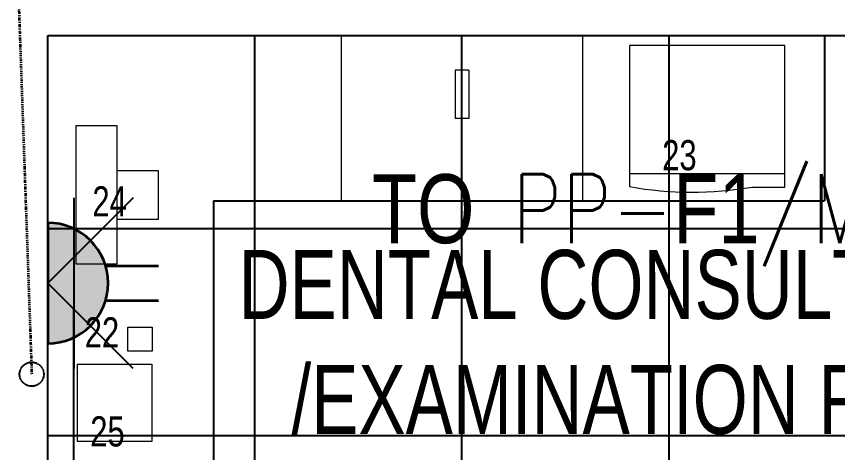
# Model space of a CAD drawing. Extents: x -178977 to 231842, y -29287 to 19916.
# Drawn here: x 29225 to 31604, y 3791 to 5055 of the extents above; entities that cross this region are included whole.
import ezdxf
from ezdxf import colors
from ezdxf.entities.mleader import LeaderData, LeaderLine
from ezdxf.enums import TextEntityAlignment as Align
from ezdxf.math import Vec2, Vec3

# ---------------------------------------------------------------- set-up
doc = ezdxf.new("R2010")
doc.units = 0
doc.header["$LTSCALE"] = 0.25
doc.linetypes.add('DASHDOT', pattern=[25.4, 12.7, -6.35, 0, -6.35])
doc.linetypes.add('HIDDEN', pattern=[9.525, 6.35, -3.175])
for name, color, linetype, lineweight in [('01-First Floor-FUR$0$72_EGR_BASE_TEXT', 252, 'Continuous', 5), ('01-First Floor-FUR$0$72_EGR_EQP_TAG', 142, 'Continuous', 5), ('01-First Floor-FUR$0$LOADING', 253, 'Continuous', 5), ('01-First Floor-FUR$0$Walls', 251, 'Continuous', 5), ('E-LITE-CIRC', 6, 'Continuous', 25), ('E-LITE-CLNG-CNDT', 6, 'DASHDOT', 35), ('E-LITE-EXIT-NUMB', 6, 'Continuous', 25), ('E-POWR-CLNG-CNDT', 6, 'DASHDOT', 35), ('E-POWR-FLOR-CNDT', 6, 'HIDDEN', 25), ('E-POWR-WALL @ 100', 4, 'Continuous', 35)]:
    doc.layers.add(name, color=color, linetype=linetype, lineweight=lineweight)
doc.layers.add('01-First Floor-FUR$0$FALSE CEILING', color=251, linetype='Continuous')
doc.styles.add('01-First Floor-FUR$0$X3G_ENTITY_257CFD', font='swisscl.ttf', dxfattribs={"height": 200})
doc.styles.add('01-First Floor-FUR$0$X3G_ENTITY_9EC9', font='swisscl.ttf', dxfattribs={"height": 0.2})
doc.styles.add('DC_SIMPLEX', font='SIMPLEX.shx', dxfattribs={"width": 0.7})

# ---------------------------------------------------------------- blocks, each defined once
blk = doc.blocks.new('01-First Floor-FUR$0$3-Wall-hung vitreous china basin -  Khroma - 327651xx0 - 327651000 White-4272088-4-Second Floor Level')
at = {"layer": '01-First Floor-FUR$0$LOADING'}
for p, q in [((475, 489.5), (-225, 489.5)), ((-225, 489.5), (-225, 10)), ((475, 10), (475, 489.5)), ((105, 250), (145, 250)), ((105, 110), (105, 250)), ((145, 110), (145, 250)), ((105, 110), (145, 110))]:
    blk.add_line(p, q, dxfattribs=at)
blk = doc.blocks.new('01-First Floor-FUR$0$D.110.51.53')
blk.add_lwpolyline([(285914, 4547), (286139, 4547), (286139, 4332), (285914, 4332), (285914, 4547)])
blk = doc.blocks.new('01-First Floor-FUR$0$D.111.03.06')
blk.add_lwpolyline([(292372, 3690), (292442, 3690), (292442, 3620), (292372, 3620), (292372, 3690)])
blk = doc.blocks.new('01-First Floor-FUR$0$D.122.06.11')
for points in [[(285783, 4268), (285783, 4268), (285783, 4388), (285713, 4388), (285643, 4388), (285643, 4268)], [(285513, 4148), (285913, 4148), (285913, 4268), (285513, 4268), (285513, 4148)]]:
    blk.add_lwpolyline(points)
blk = doc.blocks.new('01-First Floor-FUR$0$Dental Sterilizer')
at = {"layer": '01-First Floor-FUR$0$LOADING'}
for p, q in [((-40485.8, -32478.8, 0.1), (-40935.8, -32478.8, 0.1)), ((-40935.8, -32478.8, 0.1), (-40935.8, -32888.3, 0.1)), ((-40485.8, -32889.4, 0.1), (-40485.8, -32478.8, 0.1)), ((-40935.8, -32850.6, 0.1), (-40485.8, -32850.6, 0.1)), ((-40579.8, -32889.4, 0.1), (-40485.8, -32889.4, 0.1))]:
    blk.add_line(p, q, dxfattribs=at)
blk.add_arc((-40754.9, -31881.8, 0.1), 1022.7, 259.8109, 279.8595, dxfattribs=at)
blk = doc.blocks.new('01-First Floor-FUR')
at = {"layer": '01-First Floor-FUR$0$FALSE CEILING', "linetype": 'Continuous'}
for p, q in [((29915.6, 1440), (29915.6, 5000)), ((30515.6, 1440), (30515.6, 5000)), ((31115.6, 1440), (31115.6, 5000)), ((29315.6, 4440), (32976, 4440)), ((29315.6, 3840), (32976, 3840))]:
    blk.add_line(p, q, dxfattribs=at)
at = {"layer": '01-First Floor-FUR$0$FALSE CEILING'}
for p, q in [((31565.6, 5000, -0.1), (31565.6, 4520, -0.1)), ((29795.6, 4520, -0.1), (29795.6, 2619.1, -0.1)), ((29795.6, 4520, -0.1), (31565.6, 4520, -0.1))]:
    blk.add_line(p, q, dxfattribs=at)
blk.add_lwpolyline([(29315.6, 5000), (32976, 5000), (32976, 1440), (29315.6, 1440)], close=True, dxfattribs=at)
at = {"layer": '01-First Floor-FUR$0$LOADING'}
for p, q in [((31565.6, 5000, -0.1), (31565.6, 4520, -0.1)), ((29795.6, 4520, -0.1), (29795.6, 2619.1, -0.1)), ((29795.6, 4520, -0.1), (31565.6, 4520, -0.1))]:
    blk.add_line(p, q, dxfattribs=at)
at = {"layer": '01-First Floor-FUR$0$Walls'}
for p, q in [((29315.6, 2540), (29315.6, 5000)), ((29315.6, 5000), (32976, 5000))]:
    blk.add_line(p, q, dxfattribs=at)
at = {"layer": '01-First Floor-FUR$0$LOADING'}
for name, p, rotation in [('01-First Floor-FUR$0$3-Wall-hung vitreous china basin -  Khroma - 327651xx0 - 327651000 White-4272088-4-Second Floor Level', (30640.6, 5009.5, -0.1), 180), ('01-First Floor-FUR$0$D.122.06.11', (25249, 290250.4, -0.1), 270), ('01-First Floor-FUR$0$D.111.03.06', (25928, 296526.4, -0.1), 270), ('01-First Floor-FUR$0$D.110.51.53', (25070, 289961.4, -0.1), 270)]:
    blk.add_blockref(name, p, dxfattribs=dict(at, rotation=rotation))
blk.add_blockref('01-First Floor-FUR$0$Dental Sterilizer', (71936.8, 37449.9, -0.1), dxfattribs=at)
at = {"layer": '01-First Floor-FUR$0$72_EGR_BASE_TEXT', "insert": (31104.2, 4378.2), "char_height": 200, "width": 3270.33, "attachment_point": 2, "style": '01-First Floor-FUR$0$X3G_ENTITY_9EC9'}
blk.add_mtext('DENTAL CONSULTATION /EXAMINATION ROOM', dxfattribs=at)
at = {"layer": '01-First Floor-FUR$0$72_EGR_EQP_TAG', "char_height": 87.47, "attachment_point": 2, "style": '01-First Floor-FUR$0$X3G_ENTITY_257CFD'}
for s, insert in [('23', (31145.6, 4696.6, -0.1)), ('24', (29494.9, 4562.6, -0.2)), ('22', (29472.8, 4182.8, -0.3)), ('25', (29488.8, 3895.9, -0.2))]:
    blk.add_mtext(s, dxfattribs=dict(at, insert=insert))
blk = doc.blocks.new('*U83')
h = blk.add_hatch(color=253)
edge = h.paths.add_edge_path()
edge.add_line((-1.75, 0), (1.75, 0))
edge.add_arc((0, 0), 1.75, 180, 360, ccw=False)
for p, q in [((-0.5, -1.677), (-0.5, -3.211)), ((0.5, -1.677), (0.5, -3.211))]:
    blk.add_line(p, q)
blk.add_lwpolyline([(-1.75, 0, 1), (1.75, 0)], format="xyb", close=True)
at = {"layer": 'Defpoints'}
for p, q in [((-2.475, -2.475), (0, 0)), ((2.475, -2.475), (0, 0)), ((2.475, -0.758), (-2.475, -0.758))]:
    blk.add_line(p, q, dxfattribs=at)
at = {"layer": 'E-LITE-EXIT-NUMB', "style": 'DC_SIMPLEX', "width": 0.7, "flags": 8}
blk.add_attdef('TYPE', text='', height=2, rotation=360, dxfattribs=at).set_placement((-2.682, 5.238), align=Align.RIGHT)
blk.add_attdef('CIRCUIT', (2.682, 5.238), '', height=2, rotation=360, dxfattribs=at)
blk = doc.blocks.new('ARR0W')
at = {"color": 45}
blk.add_ellipse((0, 0), major_axis=(0.4, 0), ratio=0.4, dxfattribs=at)
at = {"color": 45, "ltscale": 0.5}
blk.add_solid([(-1.4, 0.167), (-0.4, 0), (-1.4, -0.167)], dxfattribs=at)

msp = doc.modelspace()

# ---------------------------------------------------------------- linework, layer by layer
at = {"layer": 'E-POWR-CLNG-CNDT'}
msp.add_lwpolyline([(23515.6, 5318.1), (29151.4, 5318.1, -0.403992), (29226.3, 5245.7), (29269.3, 4017.8)], format="xyb", dxfattribs=at)
at = {"layer": 'E-POWR-FLOR-CNDT'}
msp.add_lwpolyline([(29391.4, 3168.4), (29391.4, 4206.1)], dxfattribs=at)
msp.add_circle((29269.3, 4017.8, -0.1), 35, dxfattribs=at)

# ---------------------------------------------------------------- block references
at = {"layer": 'E-LITE-CLNG-CNDT'}
msp.add_blockref('01-First Floor-FUR', (0, 0), dxfattribs=at)
at = {"layer": 'E-POWR-WALL @ 100', "xscale": 100, "yscale": 100, "zscale": 100, "rotation": 90.00000000000001}
msp.add_blockref('*U83', (29315.6, 4281.9), dxfattribs=at)

# ---------------------------------------------------------------- leaders
at = {"layer": 'E-LITE-CIRC'}
ml = msp.add_multileader_mtext('Standard', dxfattribs=at)
ml.set_content('{\\Fdc_el_romans|c0;\\W0.8;TO\\Fromans|c0; \\Fsimplex|c0;PP-\\Fdc_el_romans|c0;F1\\Fsimplex|c0;/M40}', color=256, style='DC_SIMPLEX')
ml.set_leader_properties()
ml.set_arrow_properties(name='ARR0W')
ml.build(insert=Vec2(0, 0))
ml.multileader.update_dxf_attribs({"dogleg_length": 200, "arrow_head_size": 140, "scale": 100})
ctx = ml.context
ctx.base_point, ctx.scale, ctx.char_height, ctx.arrow_head_size, ctx.landing_gap_size, ctx.plane_origin, ctx.plane_x_axis, ctx.plane_y_axis = Vec3(40655.2, 5275, -0.1), 100, 200, 140, 140, Vec3(55815.5, -1816.1, -0.1), Vec3(1, 0.000001, 0), Vec3(-0.000001, 1, 0)
ctx.text_align_type = 2
notes = []
notes.append((ctx, [(1, (1, 1, 0), (42895.4, 5275, -0.1), (-1, -0.000001, 0), 108.8, [(0, [(43471.9, 4539.4, -0.1)], 0, [])])]))
ctx.mtext.insert, ctx.mtext.text_direction, ctx.mtext.rotation, ctx.mtext.width, ctx.mtext.alignment, ctx.mtext.flow_direction = Vec3(42646.6, 5408.3, -0.1), Vec3(1, 0.000001, 0), 0.000001, 2216.233, 3, 5
ml = msp.add_multileader_mtext('Standard', dxfattribs=at)
ml.set_content('{\\Fdc_el_romans|c0;\\W0.8;TO\\Fromans|c0; \\Fsimplex|c0;PP-\\Fdc_el_romans|c0;F1\\Fsimplex|c0;/M45}', color=256, style='DC_SIMPLEX')
ml.set_leader_properties()
ml.set_arrow_properties(name='ARR0W')
ml.build(insert=Vec2(0, 0))
ml.multileader.update_dxf_attribs({"dogleg_length": 200, "arrow_head_size": 140, "scale": 100})
ctx = ml.context
ctx.base_point, ctx.scale, ctx.char_height, ctx.arrow_head_size, ctx.landing_gap_size, ctx.plane_origin, ctx.plane_x_axis, ctx.plane_y_axis = Vec3(29975.9, 4464.2, 0), 100, 200, 140, 140, Vec3(45319.6, -2860.9, 0), Vec3(1, 0.000001, 0), Vec3(-0.000001, 1, 0)
ctx.text_align_type = 2
notes.append((ctx, [(1, (1, 1, 0), (32216.1, 4464.2, 0), (-1, -0.000001, 0), 108.8, [(0, [(32976, 3494.6, 0)], 0, [])])]))
ctx.mtext.insert, ctx.mtext.text_direction, ctx.mtext.rotation, ctx.mtext.alignment, ctx.mtext.flow_direction = Vec3(31967.3, 4597.6, 0), Vec3(1, 0.000001, 0), 0.000001, 3, 5
for ctx, leaders in notes:
    for number, flags, end, landing, length, lines in leaders:
        leader = LeaderData()
        leader.index, (leader.has_last_leader_line, leader.has_dogleg_vector, leader.attachment_direction) = number, flags
        leader.last_leader_point, leader.dogleg_vector, leader.dogleg_length = Vec3(end), Vec3(landing), length
        for number, points, colour, breaks in lines:
            line = LeaderLine()
            line.index, line.vertices, line.color, line.breaks = number, Vec3.list(points), colors.encode_raw_color(colour), breaks
            leader.lines.append(line)
        ctx.leaders.append(leader)

doc.saveas('drawing.dxf')
